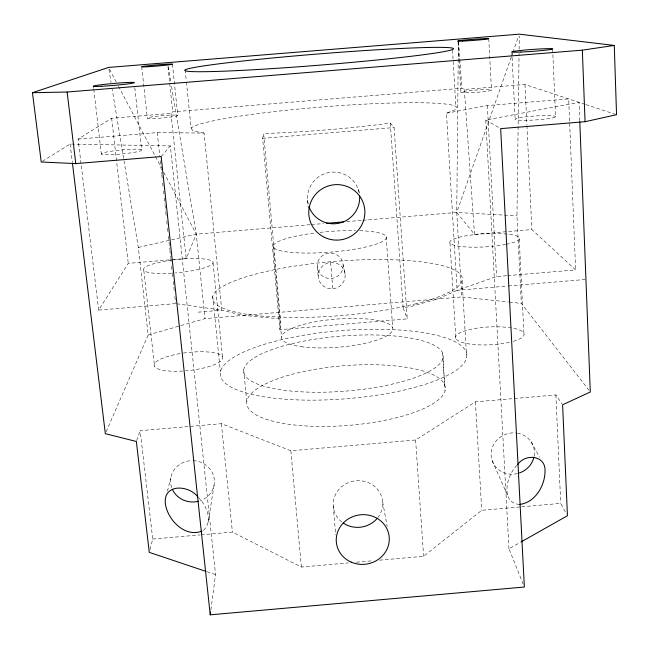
<?xml version="1.0" encoding="UTF-8"?>
<svg xmlns="http://www.w3.org/2000/svg" width="649" height="649" viewBox="0 0 649 649"><rect width="100%" height="100%" fill="white"/><g stroke="black" fill="none" stroke-linecap="round" stroke-linejoin="round"><path stroke-width="0.49" stroke-dasharray="3.25 2.43" d="M458.381 42.144L456.742 212.458L461.78 296.942L508.427 302.004M589.065 390.39L521.325 303.408L516.969 215.833L519.054 53.348M519.111 49.308L519.281 36.19M203.51 530.298C213.067 521.196 206.788 505.822 198.789 497.856M279.922 329.668L280.303 318.253L263.664 133.564C306.003 132.031 348.286 128.599 390.3 123.172L394.073 127.553L407.256 318.878L279.922 329.668L262.642 138.351L263.664 133.564M210.876 609.922L215.549 574.6L170.363 145.928L70.116 144.062L42.08 161.479M208.159 522.185L214.129 484.876M167.434 491.155L170.809 477.875M150.008 549.508L152.718 539.051L140.184 430.676L221.382 423.692L290.866 450.763L415.603 439.981L475.417 401.861L555.877 394.941L562.042 403.962M511.274 57.047L456.742 212.458L474.484 234.378L531.872 229.576L575.614 269.911L507.55 275.647M511.607 56.098L512.613 53.234M512.945 52.285L518.632 36.076M136.671 440.582L140.184 430.676M175.595 303.618L98.648 310.108L128.259 263.348L186.19 258.497L196.29 234.167L171.393 85.595M106.136 431.828L148.175 334.998L138.326 247.439L112.228 89.432M161.163 156.563L170.363 145.928M516.977 465.309C506.918 474.411 499.543 503.007 519.549 504.443M98.648 310.108L78.083 139.105L111.652 118.24L170.987 113.397L172.691 111.879L461.869 88.264L464.335 89.432L524.992 84.475L584.814 104.238M379.527 560.168L423.619 556.29L481.745 510.284L520.733 506.869M523.24 584.222L508.954 548.778L520.303 542.369M390.3 123.172L403.134 307.861L411.969 306.206L438.521 298.71L457.115 290.298L446.439 113.202L455.695 109.551A133.524 11.617 -4.6 0 0 337.926 105.771A133.524 11.617 -4.6 0 0 191.114 128.161L186.409 81.904M506.553 275.728L496.542 276.571L457.115 290.298L507.437 286.055M148.175 334.998L179.935 325.855M180.901 325.579L204.962 318.643L461.78 296.942M138.326 247.439L196.29 234.167L310.368 224.659M508.954 548.778L485.785 120.024L579.046 102.331L579.752 120.544M446.439 113.202L487.367 105.568L568.686 98.908L575.614 269.911M201.141 534.817L232.407 532.083L301.363 567.048L348.464 562.902M356.479 562.196L372.518 560.793M152.718 539.051L200.127 534.906M521.731 506.788L560.72 503.373L566.488 513.959M311.374 224.57L323.486 223.564M346.704 221.625L361.85 220.368M362.856 220.279L456.742 212.458L516.969 215.833M198.132 312.161L221.747 310.165L242.718 315.26L271.128 318.115L280.303 318.253M508.443 285.966L584.927 279.508M78.083 139.105L157.245 132.615L204.086 133.077L221.747 310.165L176.601 303.764M262.642 138.351L394.073 127.553M509.416 302.118L521.325 303.408M204.086 133.077L193.053 131.074L191.114 128.161M585.779 104.554L615.585 114.402M206.901 571.704L215.549 574.6M485.785 120.024L499.795 128.129M531.02 441.669L539.644 457.253M109.543 69.224L116.139 81.774M118.499 86.26L161.398 167.831M163.759 172.31L196.29 234.167L204.962 318.643M492.185 460.749L507.859 496.031M403.134 307.861L407.256 318.878M358.207 189.305L359.911 193.897M343.126 264.743A12.98 12.712 -8.7 0 1 324.589 277.31A12.98 12.712 -8.7 0 1 322.861 255.357A12.98 12.712 -8.7 0 1 343.126 264.743L345.122 274.527A13.467 13.175 -8.7 0 1 325.879 287.548A13.467 13.175 -8.7 0 1 324.086 264.8A13.467 13.175 -8.7 0 1 345.122 274.527M382.65 501.945L387.218 526.501M168.221 66.644L170.728 81.604M108.927 69.435L111.076 82.431M70.116 144.062L72.315 162.161M93.432 86.309L93.667 88.305M93.789 89.302L101.349 154.121M111.652 118.24L128.259 263.348M143.81 270.455L154.567 366.507M134.797 87.704L141.685 150.284A20.395 2.004 -5.5 0 1 109.43 154.738A20.395 2.004 -5.5 0 1 113.429 150.893A20.395 2.004 -5.5 0 1 141.685 150.284M157.245 132.615L159.727 155.752M160.271 160.782L160.806 165.811M160.92 166.817L161.674 173.859M161.779 174.865L162.209 178.889M162.648 182.913L163.077 186.936M163.507 190.96L163.832 193.978M164.262 198.002L164.911 204.037M165.016 205.043L165.665 211.079M165.771 212.085L166.314 217.115M166.744 221.139L167.069 224.156M167.499 228.18L167.929 232.204M168.367 236.228L168.902 241.258M169.008 242.264L169.77 249.305M169.876 250.311L170.63 257.353M170.736 258.359L171.174 262.383M171.604 266.398L172.253 272.434M172.358 273.44L172.788 277.464M173.218 281.488L174.411 292.553M174.841 296.577L175.49 302.612M141.717 66.733L147.299 118.053M167.969 66.677L172.691 111.879M170.987 113.397L186.19 258.497M317.264 266.917L318.278 276.782M172.456 64.243L177.777 115.563A15.381 1.152 -5.1 0 1 153.748 118.556A15.381 1.152 -5.1 0 1 156.036 116.349A15.381 1.152 -5.1 0 1 177.777 115.563M212.758 296.39L220.392 371.966M221.382 423.692L232.407 532.083M185.176 69.841L186.304 80.898M213.042 262.918L222.623 358.353M243.675 369.979L246.758 401.796M273.286 246.101L281.504 337.269M290.866 450.763L301.363 567.048M307.585 200.225L308.267 208.013M333.253 506.252L335.72 535.011M330.633 262.496L332.759 288.756M458.616 42.112L461.869 88.264M386.179 236.666L392.694 327.834M464.335 89.432L474.484 234.378M415.603 439.981L423.619 556.29M442.999 358.435A100.149 27.615 -4.6 0 1 286.826 390.601A100.149 27.615 -4.6 0 1 300.56 341.772A100.149 27.615 -4.6 0 1 442.999 358.435L445.044 390.706A99.613 29.919 -4.6 0 1 289.819 424.414A99.613 29.919 -4.6 0 1 303.213 371.626A99.613 29.919 -4.6 0 1 445.044 390.706M442.626 353.024L444.646 384.841M450 243.075L455.825 338.51A34.316 8.94 -2.8 0 0 509.846 342.226M452.523 50.176L455.833 106.477M462.096 280.774L466.663 357.713A123.708 34.162 -4.6 0 1 275.436 398.316A123.708 34.162 -4.6 0 1 288.562 338.113A123.708 34.162 -4.6 0 1 466.663 357.713M457.983 41.033L459.03 59.116M459.086 60.122L460.944 92.263M475.417 401.861L481.745 510.284M487.367 105.568L496.542 276.571M488.762 38.689L491.48 90.081M511.834 51.815L515.144 119.083M519.232 239.002L523.994 335.071M524.992 84.475L526.899 124.786M526.947 125.792L531.872 229.576M555.877 394.941L560.72 503.373M552.656 49.008L555.552 116.804A20.306 1.979 -3.7 0 1 524.165 120.341A20.306 1.979 -3.7 0 1 526.258 116.779A20.306 1.979 -3.7 0 1 555.552 116.804M308.194 204.046A26.106 25.846 -14.6 0 1 328.151 172.683A26.106 25.846 -14.6 0 1 359.213 193.037M341.853 522.023A24.8 23.323 -8.3 0 1 338.762 489.557A24.8 23.323 -8.3 0 1 373.167 485.33A24.8 23.323 -8.3 0 1 377.832 517.602M359.66 230.695A56.706 10.327 -4.6 0 1 369.143 246.198A56.706 10.327 -4.6 0 1 280.895 250.839A56.706 10.327 -4.6 0 1 314.173 233.088M320.087 232.374A56.706 10.327 -4.6 0 1 355.538 230.59M505.709 244.397A34.868 6.555 -3.3 0 1 450.09 243.188A34.868 6.555 -3.3 0 1 497.207 233.535A34.868 6.555 -3.3 0 1 506.609 244.211M455.809 338.47A34.316 8.94 -2.8 0 1 502.529 326.974A34.316 8.94 -2.8 0 1 511.655 341.78M173.397 259.924A35.022 6.612 -5.9 0 1 213.099 262.342A35.022 6.612 -5.9 0 1 175.279 272.929M171.579 273.205A35.022 6.612 -5.9 0 1 143.429 269.424A35.022 6.612 -5.9 0 1 172.431 260.046M183.351 353.072A34.47 9.013 -6.5 0 1 222.648 357.558A34.47 9.013 -6.5 0 1 185.736 370.822M182.702 371.041A34.47 9.013 -6.5 0 1 154.146 365.168A34.47 9.013 -6.5 0 1 182.401 353.21M193.151 460.644A21.952 20.671 4.6 0 1 214.121 478.086A21.952 20.671 4.6 0 1 200.257 500.712M171.677 487.683A21.952 20.671 4.6 0 1 192.185 460.628M517.367 433.159A21.823 20.517 -20.7 0 1 534.127 456.239M517.602 473.494A21.823 20.517 -20.7 0 1 491.139 455.403A21.823 20.517 -20.7 0 1 515.501 432.924M416.204 303.724L393.894 308.599A125.298 27.266 -4.6 0 1 289.551 317.426L266.179 316.412A125.298 27.266 -4.6 0 1 241.988 278.161A125.298 27.266 -4.6 0 1 426.604 262.553A125.298 27.266 -4.6 0 1 416.204 303.724M465.617 92.766A15.308 1.144 -4.1 0 0 491.033 90.406A15.308 1.144 -4.1 0 0 471.985 90.381A15.308 1.144 -4.1 0 0 465.617 92.766M300.99 346.647A55.846 14.108 -4.6 0 0 391.923 331.598A55.846 14.108 -4.6 0 0 318.635 321.223A55.846 14.108 -4.6 0 0 300.99 346.647"/><path stroke-width="0.97" d="M210.227 614.83L161.163 156.563L75.787 163.589L41.228 162.007L32.45 92.702L108.594 67.431L519.305 34.17L614.27 45.422L616.55 114.719L585.057 121.696L500.671 128.632L524.368 587.021L210.227 614.83L210.617 611.885M517.626 464.668C525.195 453.205 545.85 455.16 545.03 471.069C545.022 485.695 535.068 502.724 519.549 504.443M521.179 541.874L567.445 515.72L562.602 404.781L590.306 391.988L579.792 121.558M201.847 531.133C185.054 537.778 167.758 520.019 165.422 504.086C162.712 483.286 188.94 484.73 198.091 497.175M32.45 92.702L67.123 92.028L582.34 50.151L614.27 45.422M326.52 223.313L343.678 221.877M205.944 571.38L149.27 552.364L136.355 441.474L105.333 433.67L72.437 163.167M67.123 92.028L75.787 163.589M582.34 50.151L585.057 121.696M359.595 195.909A26.106 25.846 -14.6 0 1 309.029 206.812M376.68 518.973A24.8 23.323 -8.3 0 1 343.289 523.078M198.456 501.255A21.952 20.671 4.6 0 1 172.358 489.362M533.949 457.123A21.823 20.517 -20.7 0 1 519.419 472.951M351.125 562.091A26.568 24.84 -8.4 0 0 389.23 537.315A26.568 24.84 -8.4 0 0 347.929 519.176A26.568 24.84 -8.4 0 0 351.125 562.091M324.63 237.429A28.077 27.729 -13.9 0 0 364.811 210.162A28.077 27.729 -13.9 0 0 321.052 189.508A28.077 27.729 -13.9 0 0 324.63 237.429M236.512 70.636A134.797 5.63 -4.6 0 0 452.175 49.665A134.797 5.63 -4.6 0 0 268.597 58.369A134.797 5.63 -4.6 0 0 236.512 70.636M462.672 41.082A15.43 0.552 -4.3 0 0 488.299 38.867A15.43 0.552 -4.3 0 0 469.138 39.654A15.43 0.552 -4.3 0 0 462.672 41.082M520.904 52.05A20.525 0.965 -4.2 0 0 552.656 49.008A20.525 0.965 -4.2 0 0 523.094 50.224A20.525 0.965 -4.2 0 0 520.904 52.05M101.536 86.276A20.622 0.974 -5 0 0 134.246 82.739A20.622 0.974 -5 0 0 105.771 84.224A20.622 0.974 -5 0 0 101.536 86.276M148.167 66.709A15.503 0.56 -4.9 0 0 172.456 64.243A15.503 0.56 -4.9 0 0 150.584 65.533A15.503 0.56 -4.9 0 0 148.167 66.709"/></g></svg>
